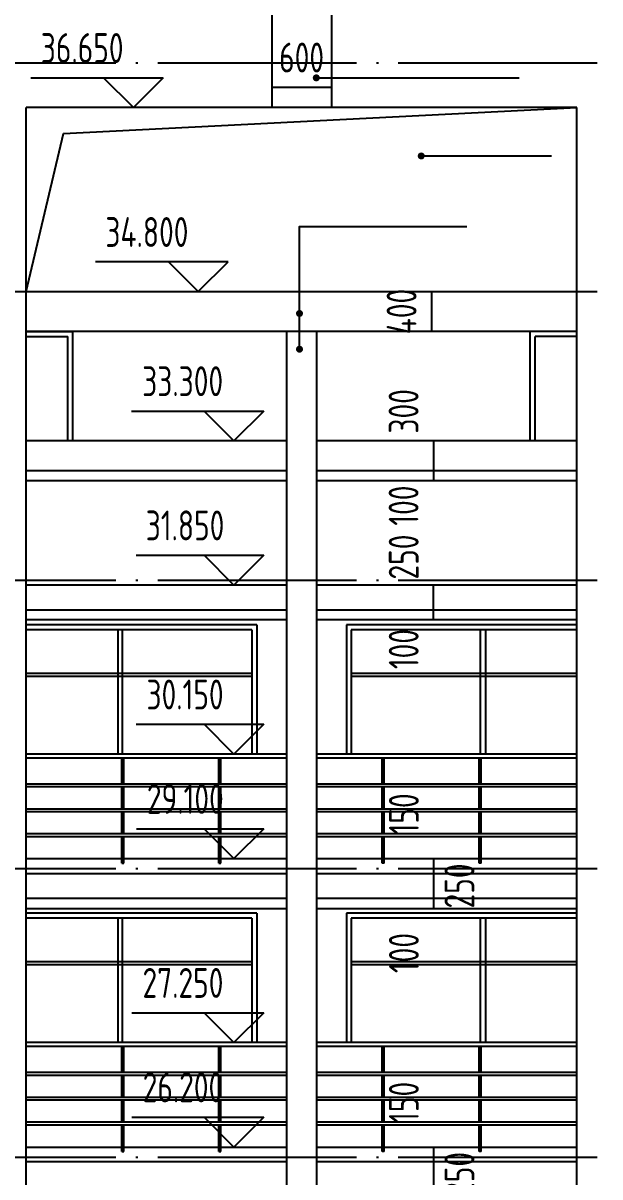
# Model space of a CAD drawing. Extents: x -726032 to 135930, y -151624 to 587044.
# Drawn here: x -505755 to -499952, y 321328 to 332929 of the extents above; entities that cross this region are included whole.
import ezdxf
from ezdxf.enums import TextEntityAlignment as Align

# ---------------------------------------------------------------- set-up
doc = ezdxf.new("R2010")
doc.units = 0
doc.header["$LTSCALE"] = 1000
doc.header["$MEASUREMENT"] = 0
doc.linetypes.add('DOTE', pattern=[2.42, 2, -0.2, 0.02, -0.2])
doc.layers.get('0').update_dxf_attribs({"linetype": 'CONTINUOUS'})
doc.layers.get('DEFPOINTS').update_dxf_attribs({"color": 1, "linetype": 'CONTINUOUS'})
for name, color, linetype in [('DOTE', 8, 'DOTE'), ('PUB_DIM', 245, 'CONTINUOUS'), ('WINDOW', 155, 'CONTINUOUS'), ('引线', 213, 'CONTINUOUS'), ('栏杆', 126, 'CONTINUOUS'), ('看线', 86, 'CONTINUOUS')]:
    doc.layers.add(name, color=color, linetype=linetype)
doc.styles.add('DIM_FONT', font='isocp.shx', dxfattribs={"width": 0.8})
doc.dimstyles.new('AXIS', dxfattribs={"dimtxt": 300, "dimasz": 1, "dimexe": 250, "dimexo": 300, "dimgap": 150, "dimtad": 1, "dimdec": 0, "dimzin": 0, "dimdsep": 46, "dimtxsty": 'DIM_FONT', "dimcen": 0.09, "dimse1": 1, "dimse2": 1, "dimclrt": 142, "dimadec": 0, "dimazin": 0, "dimtfac": 1, "dimtdec": 0, "dimtix": 1, "dimtmove": 2, "dimatfit": 3, "dimfxl": 1, "dimtolj": 1, "dimtzin": 0, "dimarcsym": 0})

# ---------------------------------------------------------------- blocks, each defined once
blk = doc.blocks.new('*D2989')
at = {"layer": 'DEFPOINTS', "color": 0, "transparency": 16777216}
for p in [(-502624, 324528), (-501624, 324528), (-502624, 324378)]:
    blk.add_point(p, dxfattribs=at)
at = {"layer": 'PUB_DIM', "color": 0, "lineweight": -2, "transparency": 16777216}
for p, q in [((-501624, 324529), (-501624, 324530)), ((-501624, 324378), (-501624, 324528)), ((-501624, 324377), (-501624, 324376))]:
    blk.add_line(p, q, dxfattribs=at)
at = {"layer": 'PUB_DIM', "color": 0, "transparency": 16777216}
for points in [[(-501624, 324529), (-501624, 324529), (-501624, 324528)], [(-501624, 324377), (-501624, 324377), (-501624, 324378)]]:
    blk.add_solid(points, dxfattribs=at)
at = {"layer": 'PUB_DIM', "color": 142, "transparency": 16777216, "insert": (-501924, 324978), "char_height": 300, "attachment_point": 5, "rotation": 90, "style": 'DIM_FONT'}
blk.add_mtext('\\A1;150', dxfattribs=at)
blk = doc.blocks.new('*D2990')
at = {"layer": 'DEFPOINTS', "color": 0, "transparency": 16777216}
for p in [(-502624, 321628), (-501624, 321628), (-502624, 321478)]:
    blk.add_point(p, dxfattribs=at)
at = {"layer": 'PUB_DIM', "color": 0, "lineweight": -2, "transparency": 16777216}
for p, q in [((-501624, 321629), (-501624, 321630)), ((-501624, 321478), (-501624, 321628)), ((-501624, 321477), (-501624, 321476))]:
    blk.add_line(p, q, dxfattribs=at)
at = {"layer": 'PUB_DIM', "color": 0, "transparency": 16777216}
for points in [[(-501624, 321629), (-501624, 321629), (-501624, 321628)], [(-501624, 321477), (-501624, 321477), (-501624, 321478)]]:
    blk.add_solid(points, dxfattribs=at)
at = {"layer": 'PUB_DIM', "color": 142, "transparency": 16777216, "insert": (-501924, 322078), "char_height": 300, "attachment_point": 5, "rotation": 90, "style": 'DIM_FONT'}
blk.add_mtext('\\A1;150', dxfattribs=at)
blk = doc.blocks.new('*D2991')
at = {"layer": 'DEFPOINTS', "color": 0, "transparency": 16777216}
for p in [(-502624, 321478), (-501624, 321478), (-502624, 321228)]:
    blk.add_point(p, dxfattribs=at)
at = {"layer": 'PUB_DIM', "color": 0, "lineweight": -2, "transparency": 16777216}
for p, q in [((-501624, 321479), (-501624, 321480)), ((-501624, 321228), (-501624, 321478)), ((-501624, 321227), (-501624, 321226))]:
    blk.add_line(p, q, dxfattribs=at)
at = {"layer": 'PUB_DIM', "color": 0, "transparency": 16777216}
for points in [[(-501624, 321479), (-501624, 321479), (-501624, 321478)], [(-501624, 321227), (-501624, 321227), (-501624, 321228)]]:
    blk.add_solid(points, dxfattribs=at)
at = {"layer": 'PUB_DIM', "color": 142, "transparency": 16777216, "insert": (-501365, 321353), "char_height": 300, "attachment_point": 5, "rotation": 90, "style": 'DIM_FONT'}
blk.add_mtext('\\A1;250', dxfattribs=at)
blk = doc.blocks.new('*D2992')
at = {"layer": 'DEFPOINTS', "color": 0, "transparency": 16777216}
for p in [(-502624, 324378), (-501624, 324378), (-502624, 324128)]:
    blk.add_point(p, dxfattribs=at)
at = {"layer": 'PUB_DIM', "color": 0, "lineweight": -2, "transparency": 16777216}
for p, q in [((-501624, 324379), (-501624, 324380)), ((-501624, 324128), (-501624, 324378)), ((-501624, 324127), (-501624, 324126))]:
    blk.add_line(p, q, dxfattribs=at)
at = {"layer": 'PUB_DIM', "color": 0, "transparency": 16777216}
for points in [[(-501624, 324379), (-501624, 324379), (-501624, 324378)], [(-501624, 324127), (-501624, 324127), (-501624, 324128)]]:
    blk.add_solid(points, dxfattribs=at)
at = {"layer": 'PUB_DIM', "color": 142, "transparency": 16777216, "insert": (-501365, 324253), "char_height": 300, "attachment_point": 5, "rotation": 90, "style": 'DIM_FONT'}
blk.add_mtext('\\A1;250', dxfattribs=at)
blk = doc.blocks.new('*D2993')
at = {"layer": 'DEFPOINTS', "color": 0, "transparency": 16777216}
for p in [(-502624, 324128), (-501624, 324128), (-502624, 324028)]:
    blk.add_point(p, dxfattribs=at)
at = {"layer": 'PUB_DIM', "color": 0, "lineweight": -2, "transparency": 16777216}
for p, q in [((-501624, 324129), (-501624, 324130)), ((-501624, 324028), (-501624, 324128)), ((-501624, 324027), (-501624, 324026))]:
    blk.add_line(p, q, dxfattribs=at)
at = {"layer": 'PUB_DIM', "color": 0, "transparency": 16777216}
for points in [[(-501624, 324129), (-501624, 324129), (-501624, 324128)], [(-501624, 324027), (-501624, 324027), (-501624, 324028)]]:
    blk.add_solid(points, dxfattribs=at)
at = {"layer": 'PUB_DIM', "color": 142, "transparency": 16777216, "insert": (-501924, 323579), "char_height": 300, "attachment_point": 5, "rotation": 90, "style": 'DIM_FONT'}
blk.add_mtext('\\A1;100', dxfattribs=at)
blk = doc.blocks.new('*D3009')
at = {"layer": 'DEFPOINTS', "color": 0, "transparency": 16777216}
for p in [(-502626, 327278), (-501626, 327278), (-502626, 327028)]:
    blk.add_point(p, dxfattribs=at)
at = {"layer": 'PUB_DIM', "color": 0, "lineweight": -2, "transparency": 16777216}
for p, q in [((-501626, 327279), (-501626, 327280)), ((-501626, 327028), (-501626, 327278)), ((-501626, 327027), (-501626, 327026))]:
    blk.add_line(p, q, dxfattribs=at)
at = {"layer": 'PUB_DIM', "color": 0, "transparency": 16777216}
for points in [[(-501626, 327279), (-501626, 327279), (-501626, 327278)], [(-501626, 327027), (-501626, 327027), (-501626, 327028)]]:
    blk.add_solid(points, dxfattribs=at)
at = {"layer": 'PUB_DIM', "color": 142, "transparency": 16777216, "insert": (-501926, 327560), "char_height": 300, "attachment_point": 5, "rotation": 90, "style": 'DIM_FONT'}
blk.add_mtext('\\A1;250', dxfattribs=at)
blk = doc.blocks.new('*D3010')
at = {"layer": 'DEFPOINTS', "color": 0, "transparency": 16777216}
for p in [(-502626, 327028), (-501626, 327028), (-502626, 326928)]:
    blk.add_point(p, dxfattribs=at)
at = {"layer": 'PUB_DIM', "color": 0, "lineweight": -2, "transparency": 16777216}
for p, q in [((-501626, 327029), (-501626, 327030)), ((-501626, 326928), (-501626, 327028)), ((-501626, 326927), (-501626, 326926))]:
    blk.add_line(p, q, dxfattribs=at)
at = {"layer": 'PUB_DIM', "color": 0, "transparency": 16777216}
for points in [[(-501626, 327029), (-501626, 327029), (-501626, 327028)], [(-501626, 326927), (-501626, 326927), (-501626, 326928)]]:
    blk.add_solid(points, dxfattribs=at)
at = {"layer": 'PUB_DIM', "color": 142, "transparency": 16777216, "insert": (-501926, 326635), "char_height": 300, "attachment_point": 5, "rotation": 90, "style": 'DIM_FONT'}
blk.add_mtext('\\A1;100', dxfattribs=at)
blk = doc.blocks.new('*D3011')
at = {"layer": 'DEFPOINTS', "color": 0, "transparency": 16777216}
for p in [(-503253, 332282), (-503253, 331282), (-502653, 331282)]:
    blk.add_point(p, dxfattribs=at)
at = {"layer": 'PUB_DIM', "color": 0, "lineweight": -2, "transparency": 16777216}
for p, q in [((-503254, 332282), (-503255, 332282)), ((-502653, 332282), (-503253, 332282)), ((-502652, 332282), (-502651, 332282))]:
    blk.add_line(p, q, dxfattribs=at)
at = {"layer": 'PUB_DIM', "color": 0, "transparency": 16777216}
for points in [[(-503254, 332282), (-503254, 332282), (-503253, 332282)], [(-502652, 332282), (-502652, 332282), (-502653, 332282)]]:
    blk.add_solid(points, dxfattribs=at)
at = {"layer": 'PUB_DIM', "color": 142, "transparency": 16777216, "insert": (-502953, 332582), "char_height": 300, "attachment_point": 5, "style": 'DIM_FONT'}
blk.add_mtext('\\A1;600', dxfattribs=at)
blk = doc.blocks.new('*D3012')
at = {"layer": 'DEFPOINTS', "color": 0, "transparency": 16777216}
for p in [(-500627, 328428), (-501627, 328328), (-500627, 328328)]:
    blk.add_point(p, dxfattribs=at)
at = {"layer": 'PUB_DIM', "color": 0, "lineweight": -2, "transparency": 16777216}
for p, q in [((-501627, 328429), (-501627, 328430)), ((-501627, 328428), (-501627, 328328)), ((-501627, 328327), (-501627, 328326))]:
    blk.add_line(p, q, dxfattribs=at)
at = {"layer": 'PUB_DIM', "color": 0, "transparency": 16777216}
for points in [[(-501627, 328429), (-501627, 328429), (-501627, 328428)], [(-501627, 328327), (-501627, 328327), (-501627, 328328)]]:
    blk.add_solid(points, dxfattribs=at)
at = {"layer": 'PUB_DIM', "color": 142, "transparency": 16777216, "insert": (-501927, 328077), "char_height": 300, "attachment_point": 5, "rotation": 90, "style": 'DIM_FONT'}
blk.add_mtext('\\A1;100', dxfattribs=at)
blk = doc.blocks.new('*D3013')
at = {"layer": 'DEFPOINTS', "color": 0, "transparency": 16777216}
for p in [(-500627, 328728), (-501627, 328428), (-500627, 328428)]:
    blk.add_point(p, dxfattribs=at)
at = {"layer": 'PUB_DIM', "color": 0, "lineweight": -2, "transparency": 16777216}
for p, q in [((-501627, 328729), (-501627, 328730)), ((-501627, 328728), (-501627, 328428)), ((-501627, 328427), (-501627, 328426))]:
    blk.add_line(p, q, dxfattribs=at)
at = {"layer": 'PUB_DIM', "color": 0, "transparency": 16777216}
for points in [[(-501627, 328729), (-501627, 328729), (-501627, 328728)], [(-501627, 328427), (-501627, 328427), (-501627, 328428)]]:
    blk.add_solid(points, dxfattribs=at)
at = {"layer": 'PUB_DIM', "color": 142, "transparency": 16777216, "insert": (-501927, 329025), "char_height": 300, "attachment_point": 5, "rotation": 90, "style": 'DIM_FONT'}
blk.add_mtext('\\A1;300', dxfattribs=at)
blk = doc.blocks.new('*D3014')
at = {"layer": 'DEFPOINTS', "color": 0, "transparency": 16777216}
for p in [(-500647, 330228), (-501647, 329828), (-500647, 329828)]:
    blk.add_point(p, dxfattribs=at)
at = {"layer": 'PUB_DIM', "color": 0, "lineweight": -2, "transparency": 16777216}
for p, q in [((-501647, 330229), (-501647, 330230)), ((-501647, 330228), (-501647, 329828)), ((-501647, 329827), (-501647, 329826))]:
    blk.add_line(p, q, dxfattribs=at)
at = {"layer": 'PUB_DIM', "color": 0, "transparency": 16777216}
for points in [[(-501647, 330229), (-501647, 330229), (-501647, 330228)], [(-501647, 329827), (-501647, 329827), (-501647, 329828)]]:
    blk.add_solid(points, dxfattribs=at)
at = {"layer": 'PUB_DIM', "color": 142, "transparency": 16777216, "insert": (-501947, 330028), "char_height": 300, "attachment_point": 5, "rotation": 90, "style": 'DIM_FONT'}
blk.add_mtext('\\A1;400', dxfattribs=at)

msp = doc.modelspace()

# ---------------------------------------------------------------- linework, layer by layer
for p, q in [((-503252.9, 333028.3), (-503252.9, 332078.3)), ((-502652.9, 333028.3), (-502652.9, 332078.3)), ((-505722.9, 305078.3), (-505722.9, 332078.3)), ((-500182.9, 332078.3), (-505722.9, 332078.3)), ((-500182.9, 305078.3), (-500182.9, 332078.3)), ((-505722.9, 330228.3), (-500182.9, 330228.3)), ((-500182.9, 329828.3), (-505722.9, 329828.3)), ((-503102.9, 294978.3), (-503102.9, 329828.3)), ((-502802.9, 329828.3), (-502802.9, 294978.3)), ((-503102.9, 328728.3), (-505722.9, 328728.3)), ((-500182.9, 328728.3), (-502802.9, 328728.3)), ((-503102.9, 328428.3), (-505722.9, 328428.3)), ((-500182.9, 328428.3), (-502802.9, 328428.3)), ((-505722.9, 328328.3), (-503102.9, 328328.3)), ((-502802.9, 328328.3), (-500182.9, 328328.3)), ((-503102.9, 327278.3), (-505722.9, 327278.3)), ((-500182.9, 327278.3), (-502802.9, 327278.3)), ((-505722.9, 327028.3), (-503102.9, 327028.3)), ((-502802.9, 327028.3), (-500182.9, 327028.3)), ((-503102.9, 326928.3), (-505722.9, 326928.3)), ((-500182.9, 326928.3), (-502802.9, 326928.3)), ((-505714.9, 324528.3), (-504759.9, 324528.3)), ((-504739.9, 324528.3), (-503784.9, 324528.3)), ((-503764.9, 324528.3), (-503102.9, 324528.3)), ((-502802.9, 324528.3), (-502141, 324528.3)), ((-502121, 324528.3), (-501166, 324528.3)), ((-501146, 324528.3), (-500191, 324528.3)), ((-505722.9, 324378.3), (-503102.9, 324378.3)), ((-502802.9, 324378.3), (-500182.9, 324378.3)), ((-503102.9, 324128.3), (-505722.9, 324128.3)), ((-500182.9, 324128.3), (-502802.9, 324128.3)), ((-502802.9, 324028.3), (-500182.9, 324028.3)), ((-505714.9, 321628.3), (-504759.9, 321628.3)), ((-504739.9, 321628.3), (-503784.9, 321628.3)), ((-503764.9, 321628.3), (-503102.9, 321628.3)), ((-502802.9, 321628.3), (-502141, 321628.3)), ((-502121, 321628.3), (-501166, 321628.3)), ((-501146, 321628.3), (-500191, 321628.3)), ((-503102.9, 321478.3), (-505722.9, 321478.3)), ((-500182.9, 321478.3), (-502802.9, 321478.3))]:
    msp.add_line(p, q)
at = {"color": 146}
msp.add_line((-505722.9, 324028.3), (-503102.9, 324028.3), dxfattribs=at)
at = {"layer": 'DOTE'}
for p, q in [((-516500.5, 332528.3), (-454540.3, 332528.3)), ((-516500.5, 330228.3), (-454540.3, 330228.3)), ((-516500.5, 327328.3), (-454540.3, 327328.3)), ((-516500.5, 324428.3), (-454540.3, 324428.3)), ((-516500.5, 321528.3), (-454540.3, 321528.3))]:
    msp.add_line(p, q, dxfattribs=at)
at = {"layer": 'PUB_DIM'}
for p, q in [((-505676.2, 332378.3), (-504344, 332378.3)), ((-504644, 332078.3), (-504944, 332378.3)), ((-504344, 332378.3), (-504644, 332078.3)), ((-503693, 330528.3), (-505025.2, 330528.3)), ((-504293, 330528.3), (-503993, 330228.3)), ((-503993, 330228.3), (-503693, 330528.3)), ((-504665.4, 329028.3), (-503333.2, 329028.3)), ((-503633.2, 328728.3), (-503933.2, 329028.3)), ((-503333.2, 329028.3), (-503633.2, 328728.3)), ((-504617.4, 327578.3), (-503333.2, 327578.3)), ((-503633.2, 327278.3), (-503933.2, 327578.3)), ((-503333.2, 327578.3), (-503633.2, 327278.3)), ((-504617.4, 325878.3), (-503333.2, 325878.3)), ((-503633.2, 325578.3), (-503933.2, 325878.3)), ((-503333.2, 325878.3), (-503633.2, 325578.3)), ((-504612.1, 324828.3), (-503333.2, 324828.3)), ((-503633.2, 324528.3), (-503933.2, 324828.3)), ((-503333.2, 324828.3), (-503633.2, 324528.3)), ((-504659.3, 322978.3), (-503333.2, 322978.3)), ((-503633.2, 322678.3), (-503933.2, 322978.3)), ((-503333.2, 322978.3), (-503633.2, 322678.3)), ((-504659.3, 321928.3), (-503333.2, 321928.3)), ((-503633.2, 321628.3), (-503933.2, 321928.3)), ((-503333.2, 321928.3), (-503633.2, 321628.3))]:
    msp.add_line(p, q, dxfattribs=at)
at = {"layer": 'WINDOW'}
for p, q in [((-505722.9, 329828.3), (-505252.9, 329828.3)), ((-505252.9, 328728.3), (-505252.9, 329828.3)), ((-500652.9, 328728.3), (-500652.9, 329828.3)), ((-500182.9, 329828.3), (-500652.9, 329828.3)), ((-505722.9, 329778.3), (-505302.9, 329778.3)), ((-505302.9, 328728.3), (-505302.9, 329778.3)), ((-500182.9, 329778.3), (-500602.9, 329778.3)), ((-500602.9, 328728.3), (-500602.9, 329778.3)), ((-503402.9, 326878.3), (-505722.9, 326878.3)), ((-503452.9, 326828.3), (-505722.9, 326828.3)), ((-504802.9, 326828.3), (-504802.9, 325578.3)), ((-504752.9, 325578.3), (-504752.9, 326828.3)), ((-503452.9, 326828.3), (-503452.9, 325578.3)), ((-503402.9, 326878.3), (-503402.9, 325578.3)), ((-502502.9, 326878.3), (-502502.9, 325578.3)), ((-500182.9, 326878.3), (-502502.9, 326878.3)), ((-502452.9, 326828.3), (-502452.9, 325578.3)), ((-500182.9, 326828.3), (-502452.9, 326828.3)), ((-501152.9, 325578.3), (-501152.9, 326828.3)), ((-501102.9, 326828.3), (-501102.9, 325578.3)), ((-505722.9, 326393.3), (-503452.9, 326393.3)), ((-505722.9, 326363.3), (-503452.9, 326363.3)), ((-502452.9, 326393.3), (-500182.9, 326393.3)), ((-502452.9, 326363.3), (-500182.9, 326363.3)), ((-503402.9, 323978.3), (-505722.9, 323978.3)), ((-503452.9, 323928.3), (-505722.9, 323928.3)), ((-504802.9, 323928.3), (-504802.9, 322678.3)), ((-504752.9, 322678.3), (-504752.9, 323928.3)), ((-503452.9, 323928.3), (-503452.9, 322678.3)), ((-503402.9, 323978.3), (-503402.9, 322678.3)), ((-502502.9, 323978.3), (-502502.9, 322678.3)), ((-500182.9, 323978.3), (-502502.9, 323978.3)), ((-502452.9, 323928.3), (-502452.9, 322678.3)), ((-500182.9, 323928.3), (-502452.9, 323928.3)), ((-501152.9, 322678.3), (-501152.9, 323928.3)), ((-501102.9, 323928.3), (-501102.9, 322678.3)), ((-505722.9, 323493.3), (-503452.9, 323493.3)), ((-505722.9, 323463.3), (-503452.9, 323463.3)), ((-502452.9, 323493.3), (-500182.9, 323493.3)), ((-502452.9, 323463.3), (-500182.9, 323463.3))]:
    msp.add_line(p, q, dxfattribs=at)
at = {"layer": '引线'}
for p, q in [((-502805.2, 332377.8), (-500763.7, 332377.8)), ((-501749.7, 331592.4), (-500438.2, 331592.4))]:
    msp.add_line(p, q, dxfattribs=at)
at = {"layer": '引线', "const_width": 34.8}
for points in [[(-502822.8, 332377.8, 1), (-502787.5, 332377.8, 1)], [(-501767.3, 331592.4, 1), (-501732.1, 331592.4, 1)], [(-502991.7, 330008.9, 1), (-502956.4, 330008.9, 1)], [(-502991.7, 329649.5, 1), (-502956.4, 329649.5, 1)]]:
    msp.add_lwpolyline(points, format="xyb", close=True, dxfattribs=at)
at = {"layer": '引线'}
msp.add_lwpolyline([(-502974.1, 329649.5), (-502974.1, 330882.1), (-501292, 330882.1)], dxfattribs=at)
at = {"layer": '栏杆'}
for p, q in [((-503102.9, 325578.3), (-505722.9, 325578.3)), ((-503102.9, 325538.3), (-505722.9, 325538.3)), ((-504759.9, 325278.3), (-504759.9, 325538.3)), ((-504739.9, 325278.3), (-504739.9, 325538.3)), ((-503784.9, 325278.3), (-503784.9, 325538.3)), ((-503764.9, 325278.3), (-503764.9, 325538.3)), ((-500182.9, 325578.3), (-502802.9, 325578.3)), ((-500182.9, 325538.3), (-502802.9, 325538.3)), ((-502141, 325278.3), (-502141, 325538.3)), ((-502121, 325278.3), (-502121, 325538.3)), ((-501166, 325278.3), (-501166, 325538.3)), ((-501146, 325278.3), (-501146, 325538.3)), ((-503102.9, 325278.3), (-505722.9, 325278.3)), ((-503102.9, 325248.3), (-505722.9, 325248.3)), ((-504759.9, 325028.3), (-504759.9, 325248.3)), ((-504739.9, 325028.3), (-504739.9, 325248.3)), ((-503784.9, 325028.3), (-503784.9, 325248.3)), ((-503764.9, 325028.3), (-503764.9, 325248.3)), ((-500182.9, 325278.3), (-502802.9, 325278.3)), ((-500182.9, 325248.3), (-502802.9, 325248.3)), ((-502141, 325028.3), (-502141, 325248.3)), ((-502121, 325028.3), (-502121, 325248.3)), ((-501166, 325028.3), (-501166, 325248.3)), ((-501146, 325028.3), (-501146, 325248.3)), ((-505722.9, 325028.3), (-503102.9, 325028.3)), ((-503102.9, 324998.3), (-505722.9, 324998.3)), ((-504759.9, 324778.3), (-504759.9, 324998.3)), ((-504739.9, 324778.3), (-504739.9, 324998.3)), ((-503784.9, 324778.3), (-503784.9, 324998.3)), ((-503764.9, 324778.3), (-503764.9, 324998.3)), ((-502802.9, 325028.3), (-500182.9, 325028.3)), ((-500182.9, 324998.3), (-502802.9, 324998.3)), ((-502141, 324778.3), (-502141, 324998.3)), ((-502121, 324778.3), (-502121, 324998.3)), ((-501166, 324778.3), (-501166, 324998.3)), ((-501146, 324778.3), (-501146, 324998.3)), ((-503102.9, 324778.3), (-505722.9, 324778.3)), ((-503102.9, 324748.3), (-505722.9, 324748.3)), ((-504759.9, 324482.8), (-504759.9, 324748.3)), ((-504739.9, 324482.8), (-504739.9, 324748.3)), ((-503784.9, 324482.8), (-503784.9, 324748.3)), ((-503764.9, 324482.8), (-503764.9, 324748.3)), ((-500182.9, 324778.3), (-502802.9, 324778.3)), ((-500182.9, 324748.3), (-502802.9, 324748.3)), ((-502141, 324482.8), (-502141, 324748.3)), ((-502121, 324482.8), (-502121, 324748.3)), ((-501166, 324482.8), (-501166, 324748.3)), ((-501146, 324482.8), (-501146, 324748.3)), ((-504759.9, 324482.8), (-504739.9, 324482.8)), ((-503784.9, 324482.8), (-503764.9, 324482.8)), ((-502121, 324482.8), (-502141, 324482.8)), ((-501146, 324482.8), (-501166, 324482.8)), ((-503102.9, 322678.3), (-505722.9, 322678.3)), ((-503102.9, 322638.3), (-505722.9, 322638.3)), ((-504759.9, 322378.3), (-504759.9, 322638.3)), ((-504739.9, 322378.3), (-504739.9, 322638.3)), ((-503784.9, 322378.3), (-503784.9, 322638.3)), ((-503764.9, 322378.3), (-503764.9, 322638.3)), ((-500182.9, 322678.3), (-502802.9, 322678.3)), ((-500182.9, 322638.3), (-502802.9, 322638.3)), ((-502141, 322378.3), (-502141, 322638.3)), ((-502121, 322378.3), (-502121, 322638.3)), ((-501166, 322378.3), (-501166, 322638.3)), ((-501146, 322378.3), (-501146, 322638.3)), ((-503102.9, 322378.3), (-505722.9, 322378.3)), ((-503102.9, 322348.3), (-505722.9, 322348.3)), ((-504759.9, 322128.3), (-504759.9, 322348.3)), ((-504739.9, 322128.3), (-504739.9, 322348.3)), ((-503784.9, 322128.3), (-503784.9, 322348.3)), ((-503764.9, 322128.3), (-503764.9, 322348.3)), ((-500182.9, 322378.3), (-502802.9, 322378.3)), ((-500182.9, 322348.3), (-502802.9, 322348.3)), ((-502141, 322128.3), (-502141, 322348.3)), ((-502121, 322128.3), (-502121, 322348.3)), ((-501166, 322128.3), (-501166, 322348.3)), ((-501146, 322128.3), (-501146, 322348.3)), ((-505722.9, 322128.3), (-503102.9, 322128.3)), ((-503102.9, 322098.3), (-505722.9, 322098.3)), ((-504759.9, 321878.3), (-504759.9, 322098.3)), ((-504739.9, 321878.3), (-504739.9, 322098.3)), ((-503784.9, 321878.3), (-503784.9, 322098.3)), ((-503764.9, 321878.3), (-503764.9, 322098.3)), ((-502802.9, 322128.3), (-500182.9, 322128.3)), ((-500182.9, 322098.3), (-502802.9, 322098.3)), ((-502141, 321878.3), (-502141, 322098.3)), ((-502121, 321878.3), (-502121, 322098.3)), ((-501166, 321878.3), (-501166, 322098.3)), ((-501146, 321878.3), (-501146, 322098.3)), ((-503102.9, 321878.3), (-505722.9, 321878.3)), ((-503102.9, 321848.3), (-505722.9, 321848.3)), ((-504759.9, 321582.8), (-504759.9, 321848.3)), ((-504739.9, 321582.8), (-504739.9, 321848.3)), ((-503784.9, 321582.8), (-503784.9, 321848.3)), ((-503764.9, 321582.8), (-503764.9, 321848.3)), ((-500182.9, 321878.3), (-502802.9, 321878.3)), ((-500182.9, 321848.3), (-502802.9, 321848.3)), ((-502141, 321582.8), (-502141, 321848.3)), ((-502121, 321582.8), (-502121, 321848.3)), ((-501166, 321582.8), (-501166, 321848.3)), ((-501146, 321582.8), (-501146, 321848.3)), ((-504759.9, 321582.8), (-504739.9, 321582.8)), ((-503784.9, 321582.8), (-503764.9, 321582.8)), ((-502121, 321582.8), (-502141, 321582.8)), ((-501146, 321582.8), (-501166, 321582.8))]:
    msp.add_line(p, q, dxfattribs=at)
at = {"layer": '看线'}
msp.add_lwpolyline([(-505722.9, 330228.3), (-505349.2, 331820), (-500182.9, 332078.3)], dxfattribs=at)

# ---------------------------------------------------------------- texts
at = {"layer": 'PUB_DIM', "style": 'DIM_FONT', "width": 0.8}
for s, p in [('36.650', (-505160.1, 332678.3)), ('34.800', (-504509.1, 330828.3)), ('33.300', (-504149.3, 329328.3)), ('31.850', (-504125.3, 327878.3)), ('30.150', (-504125.3, 326178.3)), ('29.100', (-504122.7, 325128.3)), ('27.250', (-504146.3, 323278.3)), ('26.200', (-504146.3, 322228.3))]:
    msp.add_text(s, height=300, dxfattribs=at).set_placement(p, align=Align.MIDDLE)

# ---------------------------------------------------------------- dimensions: what is measured, and where the dimension line sits
at = {"layer": 'PUB_DIM'}
for p1, p2, picture, middle in [((-502652.9, 331282.1), (-503252.9, 331282.1), '*D3011', (-502952.9, 332582.1)), ((-500647.3, 330228.3), (-500647.3, 329828.3), '*D3014', (-501947.3, 330028.3))]:
    dim = msp.add_aligned_dim(p1=p1, p2=p2, distance=-1000, dimstyle='AXIS', dxfattribs=at)
    dim.commit()
    dim.dimension.update_dxf_attribs({"geometry": picture, "text_midpoint": middle})
for base, p1, p2, angle, picture, middle in [((-501627.2, 328428.3), (-500627.2, 328728.3), (-500627.2, 328428.3), 270, '*D3013', (-501927.2, 329024.9)), ((-501627.2, 328328.3), (-500627.2, 328428.3), (-500627.2, 328328.3), 270, '*D3012', (-501927.2, 328076.5)), ((-501626.2, 327278.3), (-502626.2, 327028.3), (-502626.2, 327278.3), 90, '*D3009', (-501926.2, 327559.9)), ((-501626.2, 327028.3), (-502626.2, 326928.3), (-502626.2, 327028.3), 90, '*D3010', (-501926.2, 326634.9)), ((-501623.9, 324528.3), (-502623.9, 324378.3), (-502623.9, 324528.3), 90, '*D2989', (-501923.9, 324977.9)), ((-501623.9, 324378.3), (-502623.9, 324128.3), (-502623.9, 324378.3), 90, '*D2992', (-501365.1, 324253.3)), ((-501623.9, 324128.3), (-502623.9, 324028.3), (-502623.9, 324128.3), 90, '*D2993', (-501923.9, 323578.7)), ((-501623.9, 321628.3), (-502623.9, 321478.3), (-502623.9, 321628.3), 90, '*D2990', (-501923.9, 322077.9)), ((-501623.9, 321478.3), (-502623.9, 321228.3), (-502623.9, 321478.3), 90, '*D2991', (-501365.1, 321353.3))]:
    dim = msp.add_linear_dim(base=base, p1=p1, p2=p2, angle=angle, dimstyle='AXIS', dxfattribs=at)
    dim.commit()
    dim.dimension.update_dxf_attribs({"geometry": picture, "text_midpoint": middle, "dimtype": 161})

doc.saveas('drawing.dxf')
